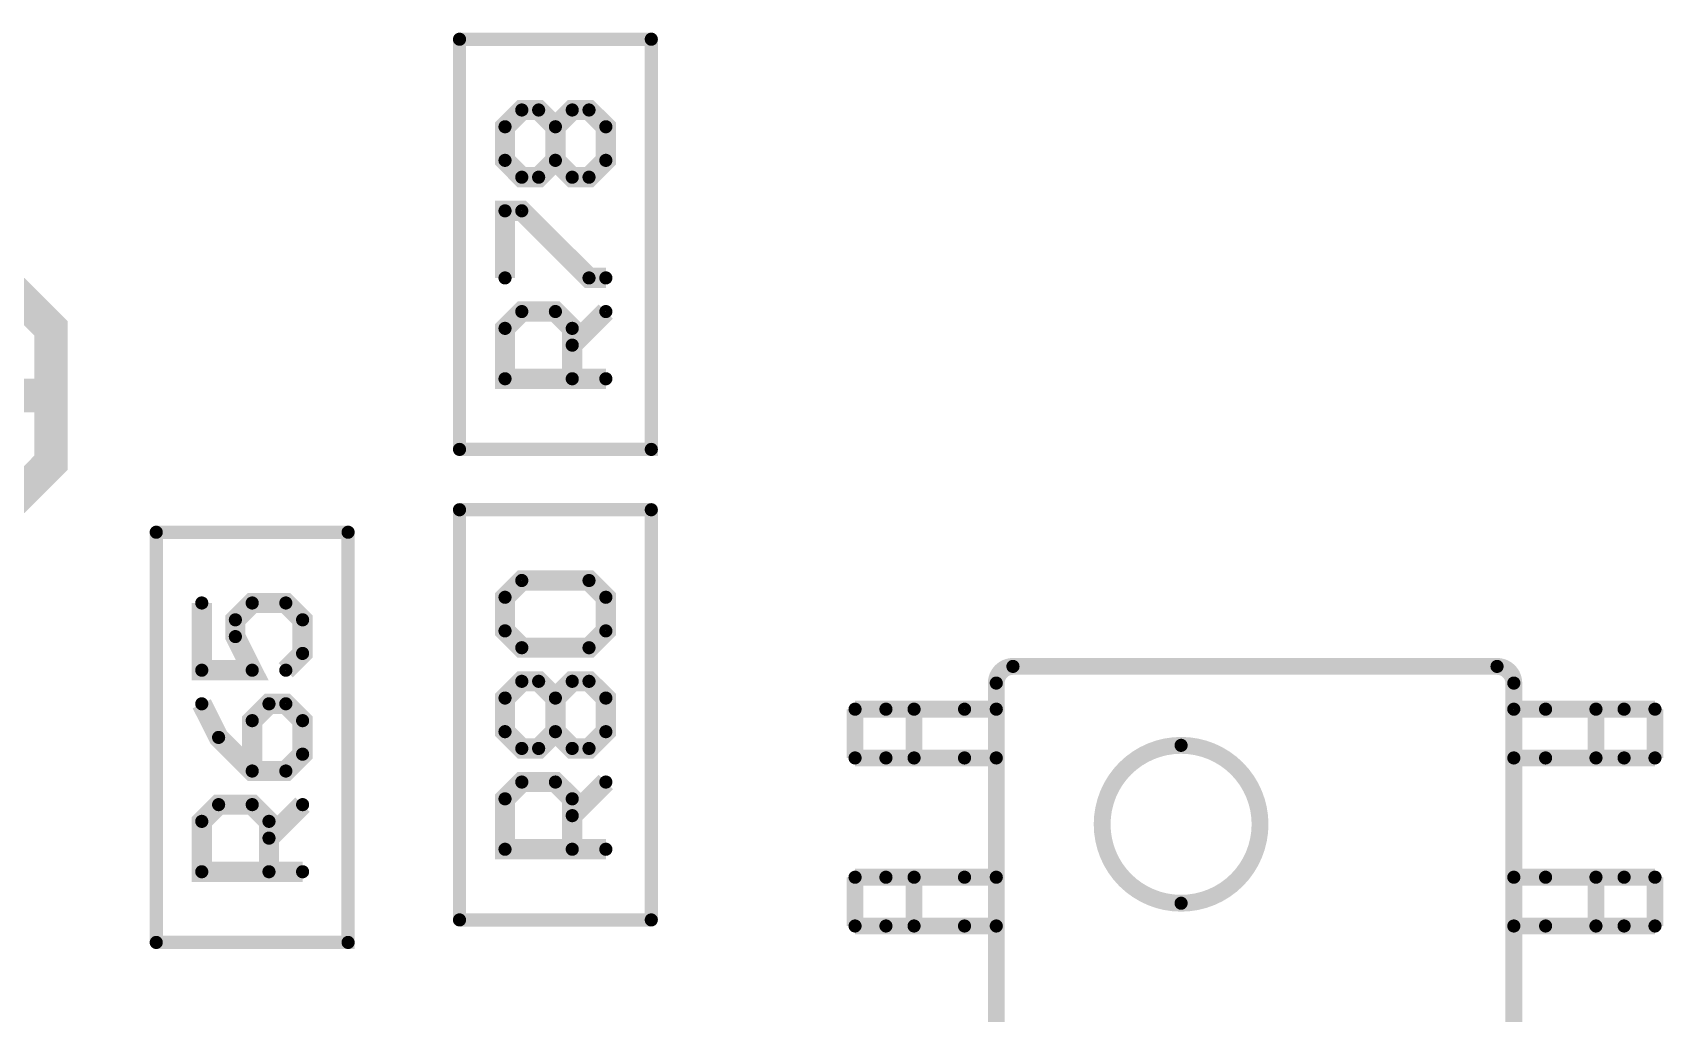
# Model space of a CAD drawing. Extents: x -4.2 to 14.8, y -3.5 to 8.8.
# Drawn here: x 0.0060444 to 0.0065297, y 0.0034912 to 0.003783 of the extents above; entities that cross this region are included whole.
import ezdxf

# ---------------------------------------------------------------- set-up
doc = ezdxf.new("R2010")
doc.units = 0
doc.layers.add('2D_LINE_00', color=1, linetype='CONTINUOUS')

# ---------------------------------------------------------------- blocks, each defined once
blk = doc.blocks.new('SMOOTH_0$00001')
at = {"const_width": 0.00000499}
blk.add_lwpolyline([(-0.00000249, 0, 1), (0.00000249, 0, 1)], format="xyb", close=True, dxfattribs=at)
blk = doc.blocks.new('DRAWING_522')
at = {"layer": '2D_LINE_00', "const_width": 0.00001}
blk.add_lwpolyline([(0, 0), (0.00001, -0.00001), (0.00003, -0.00001), (0.00003997, 0), (0.00003997, 0.00003997), (0.00003, 0.00004997), (0.00001, 0.00004997), (0, 0.00003997), (0, 0.00002997), (0.00001, 0.00001997), (0.00003997, 0.00001997)], dxfattribs=at)
at = {"layer": '2D_LINE_00'}
for p in [(0.00001, 0.00004997), (0.00003, 0.00004997), (0, 0.00003997), (0.00003997, 0.00003997), (0, 0.00002997), (0.00001, 0.00001997), (0.00003997, 0.00001997), (0, 0), (0.00003997, 0), (0.00001, -0.00001), (0.00003, -0.00001)]:
    blk.add_blockref('SMOOTH_0$00001', p, dxfattribs=at)
blk = doc.blocks.new('SMOOTH_0$000003937')
at = {"const_width": 0.00000197}
blk.add_lwpolyline([(-0.00000097, 0, 1), (0.00000097, 0, 1)], format="xyb", close=True, dxfattribs=at)
blk = doc.blocks.new('DRAWING_919')
at = {"layer": '2D_LINE_00', "const_width": 0.00000394}
blk.add_lwpolyline([(0, 0), (0.00005706, 0)], dxfattribs=at)
at = {"layer": '2D_LINE_00'}
for p in [(0, 0), (0.00005706, 0)]:
    blk.add_blockref('SMOOTH_0$000003937', p, dxfattribs=at)
blk = doc.blocks.new('DRAWING_920')
at = {"layer": '2D_LINE_00', "const_width": 0.00000394}
blk.add_lwpolyline([(0, 0), (0.00005706, 0)], dxfattribs=at)
at = {"layer": '2D_LINE_00'}
for p in [(0, 0), (0.00005706, 0)]:
    blk.add_blockref('SMOOTH_0$000003937', p, dxfattribs=at)
blk = doc.blocks.new('DRAWING_921')
at = {"layer": '2D_LINE_00', "const_width": 0.00000394}
blk.add_lwpolyline([(0, 0), (0, 0.00012205)], dxfattribs=at)
at = {"layer": '2D_LINE_00'}
for p in [(0, 0.00012205), (0, 0)]:
    blk.add_blockref('SMOOTH_0$000003937', p, dxfattribs=at)
blk = doc.blocks.new('DRAWING_922')
at = {"layer": '2D_LINE_00', "const_width": 0.00000394}
blk.add_lwpolyline([(0, 0), (0, 0.00012205)], dxfattribs=at)
at = {"layer": '2D_LINE_00'}
for p in [(0, 0.00012205), (0, 0)]:
    blk.add_blockref('SMOOTH_0$000003937', p, dxfattribs=at)
blk = doc.blocks.new('DRAWING_927')
at = {"layer": '2D_LINE_00', "const_width": 0.00000394}
blk.add_lwpolyline([(0, 0), (0.00005706, 0)], dxfattribs=at)
at = {"layer": '2D_LINE_00'}
for p in [(0, 0), (0.00005706, 0)]:
    blk.add_blockref('SMOOTH_0$000003937', p, dxfattribs=at)
blk = doc.blocks.new('DRAWING_928')
at = {"layer": '2D_LINE_00', "const_width": 0.00000394}
blk.add_lwpolyline([(0, 0), (0.00005706, 0), (0.00005706, 0.00012205)], dxfattribs=at)
at = {"layer": '2D_LINE_00'}
for p in [(0.00005706, 0.00012205), (0, 0), (0.00005706, 0)]:
    blk.add_blockref('SMOOTH_0$000003937', p, dxfattribs=at)
blk = doc.blocks.new('DRAWING_929')
at = {"layer": '2D_LINE_00', "const_width": 0.00000394}
blk.add_lwpolyline([(0, 0), (0, 0.00012205)], dxfattribs=at)
at = {"layer": '2D_LINE_00'}
for p in [(0, 0.00012205), (0, 0)]:
    blk.add_blockref('SMOOTH_0$000003937', p, dxfattribs=at)
blk = doc.blocks.new('DRAWING_942')
at = {"layer": '2D_LINE_00', "const_width": 0.00000394}
blk.add_lwpolyline([(0, 0), (0.00005709, 0)], dxfattribs=at)
at = {"layer": '2D_LINE_00'}
for p in [(0, 0), (0.00005709, 0)]:
    blk.add_blockref('SMOOTH_0$000003937', p, dxfattribs=at)
blk = doc.blocks.new('DRAWING_943')
at = {"layer": '2D_LINE_00', "const_width": 0.00000394}
blk.add_lwpolyline([(0, 0), (0.00005709, 0), (0.00005709, 0.00012205)], dxfattribs=at)
at = {"layer": '2D_LINE_00'}
for p in [(0.00005709, 0.00012205), (0, 0), (0.00005709, 0)]:
    blk.add_blockref('SMOOTH_0$000003937', p, dxfattribs=at)
blk = doc.blocks.new('DRAWING_944')
at = {"layer": '2D_LINE_00', "const_width": 0.00000394}
blk.add_lwpolyline([(0, 0), (0, 0.00012205)], dxfattribs=at)
at = {"layer": '2D_LINE_00'}
for p in [(0, 0.00012205), (0, 0)]:
    blk.add_blockref('SMOOTH_0$000003937', p, dxfattribs=at)
blk = doc.blocks.new('DRAWING_1269')
at = {"layer": '2D_LINE_00', "const_width": 0.00000601}
blk.add_lwpolyline([(0, 0), (-0.00003, 0), (-0.00003, 0.00001501), (-0.00002501, 0.00002), (-0.00001501, 0.00002), (-0.00001, 0.00001501), (-0.00001, 0)], dxfattribs=at)
at = {"layer": '2D_LINE_00'}
for p in [(-0.00002501, 0.00002), (-0.00001501, 0.00002), (-0.00003, 0.00001501), (-0.00001, 0.00001501), (-0.00003, 0), (-0.00001, 0), (0, 0)]:
    blk.add_blockref('SMOOTH_0$000003937', p, dxfattribs=at)
blk = doc.blocks.new('DRAWING_1270')
at = {"layer": '2D_LINE_00', "const_width": 0.00000601}
blk.add_lwpolyline([(0, 0), (0.00001, 0.00001)], dxfattribs=at)
at = {"layer": '2D_LINE_00'}
for p in [(0.00001, 0.00001), (0, 0)]:
    blk.add_blockref('SMOOTH_0$000003937', p, dxfattribs=at)
blk = doc.blocks.new('DRAWING_1271')
at = {"layer": '2D_LINE_00', "const_width": 0.00000601}
blk.add_lwpolyline([(0, 0), (-0.00000499, 0.00000499), (-0.00000499, 0.00001499), (0, 0.00001997), (0.00000501, 0.00001997), (0.00001, 0.00001499), (0.00001501, 0.00001997), (0.00002, 0.00001997), (0.00002501, 0.00001499), (0.00002501, 0.00000499), (0.00002, 0), (0.00001501, 0), (0.00001, 0.00000499), (0.00000501, 0), (0, 0)], dxfattribs=at)
at = {"layer": '2D_LINE_00'}
for p in [(0, 0.00001997), (0.00000501, 0.00001997), (0.00001501, 0.00001997), (0.00002, 0.00001997), (-0.00000499, 0.00001499), (0.00001, 0.00001499), (0.00002501, 0.00001499), (-0.00000499, 0.00000499), (0.00001, 0.00000499), (0.00002501, 0.00000499), (0, 0), (0, 0), (0.00000501, 0), (0.00001501, 0), (0.00002, 0)]:
    blk.add_blockref('SMOOTH_0$000003937', p, dxfattribs=at)
blk = doc.blocks.new('DRAWING_1272')
at = {"layer": '2D_LINE_00', "const_width": 0.00000601}
blk.add_lwpolyline([(0, 0), (0, 0.00001)], dxfattribs=at)
at = {"layer": '2D_LINE_00'}
for p in [(0, 0.00001), (0, 0)]:
    blk.add_blockref('SMOOTH_0$000003937', p, dxfattribs=at)
blk = doc.blocks.new('DRAWING_1273')
at = {"layer": '2D_LINE_00', "const_width": 0.00000601}
blk.add_lwpolyline([(0, 0), (-0.00000499, 0.00000501), (-0.00000499, 0.00001501), (0, 0.00002), (0.00002, 0.00002), (0.00002501, 0.00001501), (0.00002501, 0.00000501), (0.00002, 0), (0, 0)], dxfattribs=at)
at = {"layer": '2D_LINE_00'}
for p in [(0, 0.00002), (0.00002, 0.00002), (-0.00000499, 0.00001501), (0.00002501, 0.00001501), (-0.00000499, 0.00000501), (0.00002501, 0.00000501), (0, 0), (0, 0), (0.00002, 0)]:
    blk.add_blockref('SMOOTH_0$000003937', p, dxfattribs=at)
blk = doc.blocks.new('DRAWING_1278')
at = {"layer": '2D_LINE_00', "const_width": 0.00000601}
blk.add_lwpolyline([(0, 0), (-0.00003, 0), (-0.00003, 0.00001499), (-0.00002501, 0.00002), (-0.00001501, 0.00002), (-0.00001, 0.00001499), (-0.00001, 0)], dxfattribs=at)
at = {"layer": '2D_LINE_00'}
for p in [(-0.00002501, 0.00002), (-0.00001501, 0.00002), (-0.00003, 0.00001499), (-0.00001, 0.00001499), (-0.00003, 0), (-0.00001, 0), (0, 0)]:
    blk.add_blockref('SMOOTH_0$000003937', p, dxfattribs=at)
blk = doc.blocks.new('DRAWING_1279')
at = {"layer": '2D_LINE_00', "const_width": 0.00000601}
blk.add_lwpolyline([(0, 0), (0.00001, 0.00001)], dxfattribs=at)
at = {"layer": '2D_LINE_00'}
for p in [(0.00001, 0.00001), (0, 0)]:
    blk.add_blockref('SMOOTH_0$000003937', p, dxfattribs=at)
blk = doc.blocks.new('DRAWING_1280')
at = {"layer": '2D_LINE_00', "const_width": 0.00000601}
blk.add_lwpolyline([(0, 0), (0, 0.00001997), (0.00000499, 0.00001997), (0.00002499, 0), (0.00003, 0)], dxfattribs=at)
at = {"layer": '2D_LINE_00'}
for p in [(0, 0.00001997), (0.00000499, 0.00001997), (0, 0), (0.00002499, 0), (0.00003, 0)]:
    blk.add_blockref('SMOOTH_0$000003937', p, dxfattribs=at)
blk = doc.blocks.new('DRAWING_1281')
at = {"layer": '2D_LINE_00', "const_width": 0.00000601}
blk.add_lwpolyline([(0, 0), (-0.00000499, 0.00000501), (-0.00000499, 0.00001501), (0, 0.00002), (0.00000501, 0.00002), (0.00001, 0.00001501), (0.00001501, 0.00002), (0.00002, 0.00002), (0.00002501, 0.00001501), (0.00002501, 0.00000501), (0.00002, 0), (0.00001501, 0), (0.00001, 0.00000501), (0.00000501, 0), (0, 0)], dxfattribs=at)
at = {"layer": '2D_LINE_00'}
for p in [(0, 0.00002), (0.00000501, 0.00002), (0.00001501, 0.00002), (0.00002, 0.00002), (-0.00000499, 0.00001501), (0.00001, 0.00001501), (0.00002501, 0.00001501), (-0.00000499, 0.00000501), (0.00001, 0.00000501), (0.00002501, 0.00000501), (0, 0), (0, 0), (0.00000501, 0), (0.00001501, 0), (0.00002, 0)]:
    blk.add_blockref('SMOOTH_0$000003937', p, dxfattribs=at)
blk = doc.blocks.new('DRAWING_1282')
at = {"layer": '2D_LINE_00', "const_width": 0.00000601}
blk.add_lwpolyline([(0, 0), (0, 0.00001)], dxfattribs=at)
at = {"layer": '2D_LINE_00'}
for p in [(0, 0.00001), (0, 0)]:
    blk.add_blockref('SMOOTH_0$000003937', p, dxfattribs=at)
blk = doc.blocks.new('DRAWING_1296')
at = {"layer": '2D_LINE_00', "const_width": 0.00000601}
blk.add_lwpolyline([(0, 0), (-0.00003, 0), (-0.00003, 0.00001499), (-0.00002499, 0.00001997), (-0.00001499, 0.00001997), (-0.00001, 0.00001499), (-0.00001, 0)], dxfattribs=at)
at = {"layer": '2D_LINE_00'}
for p in [(-0.00002499, 0.00001997), (-0.00001499, 0.00001997), (-0.00003, 0.00001499), (-0.00001, 0.00001499), (-0.00003, 0), (-0.00001, 0), (0, 0)]:
    blk.add_blockref('SMOOTH_0$000003937', p, dxfattribs=at)
blk = doc.blocks.new('DRAWING_1297')
at = {"layer": '2D_LINE_00', "const_width": 0.00000601}
blk.add_lwpolyline([(0, 0), (0.00001, 0.00000997)], dxfattribs=at)
at = {"layer": '2D_LINE_00'}
for p in [(0.00001, 0.00000997), (0, 0)]:
    blk.add_blockref('SMOOTH_0$000003937', p, dxfattribs=at)
blk = doc.blocks.new('DRAWING_1298')
at = {"layer": '2D_LINE_00', "const_width": 0.00000601}
blk.add_lwpolyline([(0, 0), (0.00000501, -0.00001), (0.00001501, -0.00002), (0.00002501, -0.00002), (0.00003, -0.00001499), (0.00003, -0.00000501), (0.00002501, 0), (0.00002, 0), (0.00001501, -0.00000501), (0.00001501, -0.00002)], dxfattribs=at)
at = {"layer": '2D_LINE_00'}
for p in [(0, 0), (0.00002, 0), (0.00002501, 0), (0.00001501, -0.00000501), (0.00003, -0.00000501), (0.00000501, -0.00001), (0.00003, -0.00001499), (0.00001501, -0.00002), (0.00001501, -0.00002), (0.00002501, -0.00002)]:
    blk.add_blockref('SMOOTH_0$000003937', p, dxfattribs=at)
blk = doc.blocks.new('DRAWING_1299')
at = {"layer": '2D_LINE_00', "const_width": 0.00000601}
blk.add_lwpolyline([(0, 0), (0, -0.00002), (0.00001501, -0.00002), (0.00001, -0.00001), (0.00001, -0.00000501), (0.00001501, 0), (0.00002501, 0), (0.00003, -0.00000501), (0.00003, -0.00001501), (0.00002501, -0.00002)], dxfattribs=at)
at = {"layer": '2D_LINE_00'}
for p in [(0, 0), (0.00001501, 0), (0.00002501, 0), (0.00001, -0.00000501), (0.00003, -0.00000501), (0.00001, -0.00001), (0.00003, -0.00001501), (0, -0.00002), (0.00001501, -0.00002), (0.00002501, -0.00002)]:
    blk.add_blockref('SMOOTH_0$000003937', p, dxfattribs=at)
blk = doc.blocks.new('DRAWING_1435')
at = {"layer": '2D_LINE_00', "const_width": 0.00000501}
blk.add_lwpolyline([(0, 0, 1), (0, -0.00004698)], format="xyb", dxfattribs=at)
at = {"layer": '2D_LINE_00'}
for p in [(0, 0), (0, -0.00004698)]:
    blk.add_blockref('SMOOTH_0$000003937', p, dxfattribs=at)
blk = doc.blocks.new('DRAWING_1436')
at = {"layer": '2D_LINE_00', "const_width": 0.00000501}
blk.add_lwpolyline([(0, 0, 1), (0, 0.00004698)], format="xyb", dxfattribs=at)
at = {"layer": '2D_LINE_00'}
for p in [(0, 0.00004698), (0, 0)]:
    blk.add_blockref('SMOOTH_0$000003937', p, dxfattribs=at)
blk = doc.blocks.new('DRAWING_1437')
at = {"layer": '2D_LINE_00', "const_width": 0.00000501}
blk.add_lwpolyline([(0, 0, 0.41166), (-0.00000499, 0.00000496)], format="xyb", dxfattribs=at)
at = {"layer": '2D_LINE_00'}
for p in [(-0.00000499, 0.00000496), (0, 0)]:
    blk.add_blockref('SMOOTH_0$000003937', p, dxfattribs=at)
blk = doc.blocks.new('DRAWING_1439')
at = {"layer": '2D_LINE_00', "const_width": 0.00000501}
blk.add_lwpolyline([(0, 0, 0.41166), (-0.00000496, -0.00000496)], format="xyb", dxfattribs=at)
at = {"layer": '2D_LINE_00'}
for p in [(0, 0), (-0.00000496, -0.00000496)]:
    blk.add_blockref('SMOOTH_0$000003937', p, dxfattribs=at)
blk = doc.blocks.new('DRAWING_1642')
at = {"layer": '2D_LINE_00', "const_width": 0.00000501}
blk.add_lwpolyline([(0, 0), (0, 0.00033003)], dxfattribs=at)
at = {"layer": '2D_LINE_00'}
for p in [(0, 0.00033003), (0, 0)]:
    blk.add_blockref('SMOOTH_0$000003937', p, dxfattribs=at)
blk = doc.blocks.new('DRAWING_1643')
at = {"layer": '2D_LINE_00', "const_width": 0.00000501}
blk.add_lwpolyline([(0, 0), (0, 0.00033003)], dxfattribs=at)
at = {"layer": '2D_LINE_00'}
for p in [(0, 0.00033003), (0, 0)]:
    blk.add_blockref('SMOOTH_0$000003937', p, dxfattribs=at)
blk = doc.blocks.new('DRAWING_1644')
at = {"layer": '2D_LINE_00', "const_width": 0.00000501}
blk.add_lwpolyline([(0, 0), (0.00014404, 0)], dxfattribs=at)
at = {"layer": '2D_LINE_00'}
for p in [(0, 0), (0.00014404, 0)]:
    blk.add_blockref('SMOOTH_0$000003937', p, dxfattribs=at)
blk = doc.blocks.new('DRAWING_1701')
at = {"layer": '2D_LINE_00', "const_width": 0.00000501}
blk.add_lwpolyline([(0, 0), (0, 0.00001451)], dxfattribs=at)
at = {"layer": '2D_LINE_00'}
for p in [(0, 0.00001451), (0, 0)]:
    blk.add_blockref('SMOOTH_0$000003937', p, dxfattribs=at)
blk = doc.blocks.new('DRAWING_1702')
at = {"layer": '2D_LINE_00', "const_width": 0.00000501}
blk.add_lwpolyline([(0, 0), (0, 0.00001451)], dxfattribs=at)
at = {"layer": '2D_LINE_00'}
for p in [(0, 0.00001451), (0, 0)]:
    blk.add_blockref('SMOOTH_0$000003937', p, dxfattribs=at)
blk = doc.blocks.new('DRAWING_1703')
at = {"layer": '2D_LINE_00', "const_width": 0.00000501}
blk.add_lwpolyline([(0, 0), (0, 0.00001451)], dxfattribs=at)
at = {"layer": '2D_LINE_00'}
for p in [(0, 0.00001451), (0, 0)]:
    blk.add_blockref('SMOOTH_0$000003937', p, dxfattribs=at)
blk = doc.blocks.new('DRAWING_1704')
at = {"layer": '2D_LINE_00', "const_width": 0.00000501}
blk.add_lwpolyline([(0, 0), (0.00000919, 0)], dxfattribs=at)
at = {"layer": '2D_LINE_00'}
for p in [(0, 0), (0.00000919, 0)]:
    blk.add_blockref('SMOOTH_0$000003937', p, dxfattribs=at)
blk = doc.blocks.new('DRAWING_1705')
at = {"layer": '2D_LINE_00', "const_width": 0.00000501}
blk.add_lwpolyline([(0, 0), (0.00000837, 0)], dxfattribs=at)
at = {"layer": '2D_LINE_00'}
for p in [(0, 0), (0.00000837, 0)]:
    blk.add_blockref('SMOOTH_0$000003937', p, dxfattribs=at)
blk = doc.blocks.new('DRAWING_1706')
at = {"layer": '2D_LINE_00', "const_width": 0.00000501}
blk.add_lwpolyline([(0, 0), (0.00001501, 0)], dxfattribs=at)
at = {"layer": '2D_LINE_00'}
for p in [(0, 0), (0.00001501, 0)]:
    blk.add_blockref('SMOOTH_0$000003937', p, dxfattribs=at)
blk = doc.blocks.new('DRAWING_1707')
at = {"layer": '2D_LINE_00', "const_width": 0.00000501}
blk.add_lwpolyline([(0, 0), (0.00001501, 0)], dxfattribs=at)
at = {"layer": '2D_LINE_00'}
for p in [(0, 0), (0.00001501, 0)]:
    blk.add_blockref('SMOOTH_0$000003937', p, dxfattribs=at)
blk = doc.blocks.new('DRAWING_1708')
at = {"layer": '2D_LINE_00', "const_width": 0.00000501}
blk.add_lwpolyline([(0, 0), (0.00000945, 0)], dxfattribs=at)
at = {"layer": '2D_LINE_00'}
for p in [(0, 0), (0.00000945, 0)]:
    blk.add_blockref('SMOOTH_0$000003937', p, dxfattribs=at)
blk = doc.blocks.new('DRAWING_1709')
at = {"layer": '2D_LINE_00', "const_width": 0.00000501}
blk.add_lwpolyline([(0, 0), (0.00000919, 0)], dxfattribs=at)
at = {"layer": '2D_LINE_00'}
for p in [(0, 0), (0.00000919, 0)]:
    blk.add_blockref('SMOOTH_0$000003937', p, dxfattribs=at)
blk = doc.blocks.new('DRAWING_1710')
at = {"layer": '2D_LINE_00', "const_width": 0.00000501}
blk.add_lwpolyline([(0, 0), (0.00000837, 0)], dxfattribs=at)
at = {"layer": '2D_LINE_00'}
for p in [(0, 0), (0.00000837, 0)]:
    blk.add_blockref('SMOOTH_0$000003937', p, dxfattribs=at)
blk = doc.blocks.new('DRAWING_1711')
at = {"layer": '2D_LINE_00', "const_width": 0.00000501}
blk.add_lwpolyline([(0, 0), (0.00000945, 0)], dxfattribs=at)
at = {"layer": '2D_LINE_00'}
for p in [(0, 0), (0.00000945, 0)]:
    blk.add_blockref('SMOOTH_0$000003937', p, dxfattribs=at)
blk = doc.blocks.new('DRAWING_1712')
at = {"layer": '2D_LINE_00', "const_width": 0.00000501}
blk.add_lwpolyline([(0, 0), (0, 0.00001451)], dxfattribs=at)
at = {"layer": '2D_LINE_00'}
for p in [(0, 0.00001451), (0, 0)]:
    blk.add_blockref('SMOOTH_0$000003937', p, dxfattribs=at)
blk = doc.blocks.new('DRAWING_1713')
at = {"layer": '2D_LINE_00', "const_width": 0.00000501}
blk.add_lwpolyline([(0, 0), (0, 0.00001451)], dxfattribs=at)
at = {"layer": '2D_LINE_00'}
for p in [(0, 0.00001451), (0, 0)]:
    blk.add_blockref('SMOOTH_0$000003937', p, dxfattribs=at)
blk = doc.blocks.new('DRAWING_1714')
at = {"layer": '2D_LINE_00', "const_width": 0.00000501}
blk.add_lwpolyline([(0, 0), (0, 0.00001451)], dxfattribs=at)
at = {"layer": '2D_LINE_00'}
for p in [(0, 0.00001451), (0, 0)]:
    blk.add_blockref('SMOOTH_0$000003937', p, dxfattribs=at)
blk = doc.blocks.new('DRAWING_1715')
at = {"layer": '2D_LINE_00', "const_width": 0.00000501}
blk.add_lwpolyline([(0, 0), (0.00000919, 0)], dxfattribs=at)
at = {"layer": '2D_LINE_00'}
for p in [(0, 0), (0.00000919, 0)]:
    blk.add_blockref('SMOOTH_0$000003937', p, dxfattribs=at)
blk = doc.blocks.new('DRAWING_1716')
at = {"layer": '2D_LINE_00', "const_width": 0.00000501}
blk.add_lwpolyline([(0, 0), (0.00000837, 0)], dxfattribs=at)
at = {"layer": '2D_LINE_00'}
for p in [(0, 0), (0.00000837, 0)]:
    blk.add_blockref('SMOOTH_0$000003937', p, dxfattribs=at)
blk = doc.blocks.new('DRAWING_1717')
at = {"layer": '2D_LINE_00', "const_width": 0.00000501}
blk.add_lwpolyline([(0, 0), (0.00001501, 0)], dxfattribs=at)
at = {"layer": '2D_LINE_00'}
for p in [(0, 0), (0.00001501, 0)]:
    blk.add_blockref('SMOOTH_0$000003937', p, dxfattribs=at)
blk = doc.blocks.new('DRAWING_1718')
at = {"layer": '2D_LINE_00', "const_width": 0.00000501}
blk.add_lwpolyline([(0, 0), (0.00001501, 0)], dxfattribs=at)
at = {"layer": '2D_LINE_00'}
for p in [(0, 0), (0.00001501, 0)]:
    blk.add_blockref('SMOOTH_0$000003937', p, dxfattribs=at)
blk = doc.blocks.new('DRAWING_1719')
at = {"layer": '2D_LINE_00', "const_width": 0.00000501}
blk.add_lwpolyline([(0, 0), (0.00000945, 0)], dxfattribs=at)
at = {"layer": '2D_LINE_00'}
for p in [(0, 0), (0.00000945, 0)]:
    blk.add_blockref('SMOOTH_0$000003937', p, dxfattribs=at)
blk = doc.blocks.new('DRAWING_1720')
at = {"layer": '2D_LINE_00', "const_width": 0.00000501}
blk.add_lwpolyline([(0, 0), (0.00000919, 0)], dxfattribs=at)
at = {"layer": '2D_LINE_00'}
for p in [(0, 0), (0.00000919, 0)]:
    blk.add_blockref('SMOOTH_0$000003937', p, dxfattribs=at)
blk = doc.blocks.new('DRAWING_1721')
at = {"layer": '2D_LINE_00', "const_width": 0.00000501}
blk.add_lwpolyline([(0, 0), (0.00000837, 0)], dxfattribs=at)
at = {"layer": '2D_LINE_00'}
for p in [(0, 0), (0.00000837, 0)]:
    blk.add_blockref('SMOOTH_0$000003937', p, dxfattribs=at)
blk = doc.blocks.new('DRAWING_1722')
at = {"layer": '2D_LINE_00', "const_width": 0.00000501}
blk.add_lwpolyline([(0, 0), (0.00000945, 0)], dxfattribs=at)
at = {"layer": '2D_LINE_00'}
for p in [(0, 0), (0.00000945, 0)]:
    blk.add_blockref('SMOOTH_0$000003937', p, dxfattribs=at)
blk = doc.blocks.new('DRAWING_1778')
at = {"layer": '2D_LINE_00', "const_width": 0.00000501}
blk.add_lwpolyline([(0, 0), (0, 0.00001451)], dxfattribs=at)
at = {"layer": '2D_LINE_00'}
for p in [(0, 0.00001451), (0, 0)]:
    blk.add_blockref('SMOOTH_0$000003937', p, dxfattribs=at)
blk = doc.blocks.new('DRAWING_1779')
at = {"layer": '2D_LINE_00', "const_width": 0.00000501}
blk.add_lwpolyline([(0, 0), (0, 0.00001451)], dxfattribs=at)
at = {"layer": '2D_LINE_00'}
for p in [(0, 0.00001451), (0, 0)]:
    blk.add_blockref('SMOOTH_0$000003937', p, dxfattribs=at)
blk = doc.blocks.new('DRAWING_1780')
at = {"layer": '2D_LINE_00', "const_width": 0.00000501}
blk.add_lwpolyline([(0, 0), (0, 0.00001451)], dxfattribs=at)
at = {"layer": '2D_LINE_00'}
for p in [(0, 0.00001451), (0, 0)]:
    blk.add_blockref('SMOOTH_0$000003937', p, dxfattribs=at)
blk = doc.blocks.new('DRAWING_1781')
at = {"layer": '2D_LINE_00', "const_width": 0.00000501}
blk.add_lwpolyline([(0, 0), (0.00000919, 0)], dxfattribs=at)
at = {"layer": '2D_LINE_00'}
for p in [(0, 0), (0.00000919, 0)]:
    blk.add_blockref('SMOOTH_0$000003937', p, dxfattribs=at)
blk = doc.blocks.new('DRAWING_1782')
at = {"layer": '2D_LINE_00', "const_width": 0.00000501}
blk.add_lwpolyline([(0, 0), (0.00000837, 0)], dxfattribs=at)
at = {"layer": '2D_LINE_00'}
for p in [(0, 0), (0.00000837, 0)]:
    blk.add_blockref('SMOOTH_0$000003937', p, dxfattribs=at)
blk = doc.blocks.new('DRAWING_1783')
at = {"layer": '2D_LINE_00', "const_width": 0.00000501}
blk.add_lwpolyline([(0, 0), (0.00001499, 0)], dxfattribs=at)
at = {"layer": '2D_LINE_00'}
for p in [(0, 0), (0.00001499, 0)]:
    blk.add_blockref('SMOOTH_0$000003937', p, dxfattribs=at)
blk = doc.blocks.new('DRAWING_1784')
at = {"layer": '2D_LINE_00', "const_width": 0.00000501}
blk.add_lwpolyline([(0, 0), (0.00001499, 0)], dxfattribs=at)
at = {"layer": '2D_LINE_00'}
for p in [(0, 0), (0.00001499, 0)]:
    blk.add_blockref('SMOOTH_0$000003937', p, dxfattribs=at)
blk = doc.blocks.new('DRAWING_1785')
at = {"layer": '2D_LINE_00', "const_width": 0.00000501}
blk.add_lwpolyline([(0, 0), (0.00000945, 0)], dxfattribs=at)
at = {"layer": '2D_LINE_00'}
for p in [(0, 0), (0.00000945, 0)]:
    blk.add_blockref('SMOOTH_0$000003937', p, dxfattribs=at)
blk = doc.blocks.new('DRAWING_1786')
at = {"layer": '2D_LINE_00', "const_width": 0.00000501}
blk.add_lwpolyline([(0, 0), (0.00000919, 0)], dxfattribs=at)
at = {"layer": '2D_LINE_00'}
for p in [(0, 0), (0.00000919, 0)]:
    blk.add_blockref('SMOOTH_0$000003937', p, dxfattribs=at)
blk = doc.blocks.new('DRAWING_1787')
at = {"layer": '2D_LINE_00', "const_width": 0.00000501}
blk.add_lwpolyline([(0, 0), (0.00000837, 0)], dxfattribs=at)
at = {"layer": '2D_LINE_00'}
for p in [(0, 0), (0.00000837, 0)]:
    blk.add_blockref('SMOOTH_0$000003937', p, dxfattribs=at)
blk = doc.blocks.new('DRAWING_1788')
at = {"layer": '2D_LINE_00', "const_width": 0.00000501}
blk.add_lwpolyline([(0, 0), (0.00000945, 0)], dxfattribs=at)
at = {"layer": '2D_LINE_00'}
for p in [(0, 0), (0.00000945, 0)]:
    blk.add_blockref('SMOOTH_0$000003937', p, dxfattribs=at)
blk = doc.blocks.new('DRAWING_1789')
at = {"layer": '2D_LINE_00', "const_width": 0.00000501}
blk.add_lwpolyline([(0, 0), (0, 0.00001451)], dxfattribs=at)
at = {"layer": '2D_LINE_00'}
for p in [(0, 0.00001451), (0, 0)]:
    blk.add_blockref('SMOOTH_0$000003937', p, dxfattribs=at)
blk = doc.blocks.new('DRAWING_1790')
at = {"layer": '2D_LINE_00', "const_width": 0.00000501}
blk.add_lwpolyline([(0, 0), (0, 0.00001451)], dxfattribs=at)
at = {"layer": '2D_LINE_00'}
for p in [(0, 0.00001451), (0, 0)]:
    blk.add_blockref('SMOOTH_0$000003937', p, dxfattribs=at)
blk = doc.blocks.new('DRAWING_1791')
at = {"layer": '2D_LINE_00', "const_width": 0.00000501}
blk.add_lwpolyline([(0, 0), (0, 0.00001451)], dxfattribs=at)
at = {"layer": '2D_LINE_00'}
for p in [(0, 0.00001451), (0, 0)]:
    blk.add_blockref('SMOOTH_0$000003937', p, dxfattribs=at)
blk = doc.blocks.new('DRAWING_1792')
at = {"layer": '2D_LINE_00', "const_width": 0.00000501}
blk.add_lwpolyline([(0, 0), (0.00000919, 0)], dxfattribs=at)
at = {"layer": '2D_LINE_00'}
for p in [(0, 0), (0.00000919, 0)]:
    blk.add_blockref('SMOOTH_0$000003937', p, dxfattribs=at)
blk = doc.blocks.new('DRAWING_1793')
at = {"layer": '2D_LINE_00', "const_width": 0.00000501}
blk.add_lwpolyline([(0, 0), (0.00000837, 0)], dxfattribs=at)
at = {"layer": '2D_LINE_00'}
for p in [(0, 0), (0.00000837, 0)]:
    blk.add_blockref('SMOOTH_0$000003937', p, dxfattribs=at)
blk = doc.blocks.new('DRAWING_1794')
at = {"layer": '2D_LINE_00', "const_width": 0.00000501}
blk.add_lwpolyline([(0, 0), (0.00001499, 0)], dxfattribs=at)
at = {"layer": '2D_LINE_00'}
for p in [(0, 0), (0.00001499, 0)]:
    blk.add_blockref('SMOOTH_0$000003937', p, dxfattribs=at)
blk = doc.blocks.new('DRAWING_1795')
at = {"layer": '2D_LINE_00', "const_width": 0.00000501}
blk.add_lwpolyline([(0, 0), (0.00001499, 0)], dxfattribs=at)
at = {"layer": '2D_LINE_00'}
for p in [(0, 0), (0.00001499, 0)]:
    blk.add_blockref('SMOOTH_0$000003937', p, dxfattribs=at)
blk = doc.blocks.new('DRAWING_1796')
at = {"layer": '2D_LINE_00', "const_width": 0.00000501}
blk.add_lwpolyline([(0, 0), (0.00000945, 0)], dxfattribs=at)
at = {"layer": '2D_LINE_00'}
for p in [(0, 0), (0.00000945, 0)]:
    blk.add_blockref('SMOOTH_0$000003937', p, dxfattribs=at)
blk = doc.blocks.new('DRAWING_1797')
at = {"layer": '2D_LINE_00', "const_width": 0.00000501}
blk.add_lwpolyline([(0, 0), (0.00000919, 0)], dxfattribs=at)
at = {"layer": '2D_LINE_00'}
for p in [(0, 0), (0.00000919, 0)]:
    blk.add_blockref('SMOOTH_0$000003937', p, dxfattribs=at)
blk = doc.blocks.new('DRAWING_1798')
at = {"layer": '2D_LINE_00', "const_width": 0.00000501}
blk.add_lwpolyline([(0, 0), (0.00000837, 0)], dxfattribs=at)
at = {"layer": '2D_LINE_00'}
for p in [(0, 0), (0.00000837, 0)]:
    blk.add_blockref('SMOOTH_0$000003937', p, dxfattribs=at)
blk = doc.blocks.new('DRAWING_1799')
at = {"layer": '2D_LINE_00', "const_width": 0.00000501}
blk.add_lwpolyline([(0, 0), (0.00000945, 0)], dxfattribs=at)
at = {"layer": '2D_LINE_00'}
for p in [(0, 0), (0.00000945, 0)]:
    blk.add_blockref('SMOOTH_0$000003937', p, dxfattribs=at)

msp = doc.modelspace()

# ---------------------------------------------------------------- block references
for name, p in [('DRAWING_927', (0.00617147, 0.00378102)), ('DRAWING_928', (0.00617147, 0.00365898)), ('DRAWING_929', (0.00617147, 0.00365898)), ('DRAWING_1281', (0.00619, 0.00373997)), ('DRAWING_1282', (0.0062, 0.00374499)), ('DRAWING_1280', (0.00618501, 0.00371)), ('DRAWING_522', (0.00600995, 0.00365501)), ('DRAWING_1278', (0.00621501, 0.00368)), ('DRAWING_1279', (0.00620501, 0.00369)), ('DRAWING_920', (0.00617147, 0.00364102)), ('DRAWING_921', (0.00617147, 0.00351898)), ('DRAWING_922', (0.00622853, 0.00351898)), ('DRAWING_942', (0.00608123, 0.00363433)), ('DRAWING_943', (0.00608123, 0.00351228)), ('DRAWING_944', (0.00608123, 0.00351228)), ('DRAWING_1273', (0.00619, 0.00359997)), ('DRAWING_1299', (0.00609478, 0.00361328)), ('DRAWING_1439', (0.00633614, 0.00359441)), ('DRAWING_1644', (0.00633614, 0.00359441)), ('DRAWING_1437', (0.00648517, 0.00358945)), ('DRAWING_1271', (0.00619, 0.00357)), ('DRAWING_1643', (0.00633118, 0.00325942)), ('DRAWING_1642', (0.00648517, 0.00325942)), ('DRAWING_1298', (0.00609478, 0.00358328)), ('DRAWING_1272', (0.0062, 0.00357499)), ('DRAWING_1714', (0.00628916, 0.00356717)), ('DRAWING_1720', (0.00628916, 0.00358168)), ('DRAWING_1716', (0.00629835, 0.00358168)), ('DRAWING_1713', (0.00630672, 0.00356717)), ('DRAWING_1718', (0.00630672, 0.00358168)), ('DRAWING_1722', (0.00632173, 0.00358168)), ('DRAWING_1712', (0.00633118, 0.00356717)), ('DRAWING_1789', (0.00648517, 0.00356717)), ('DRAWING_1796', (0.00648517, 0.00358168)), ('DRAWING_1794', (0.00649462, 0.00358168)), ('DRAWING_1790', (0.00650961, 0.00356717)), ('DRAWING_1798', (0.00650961, 0.00358168)), ('DRAWING_1792', (0.00651798, 0.00358168)), ('DRAWING_1791', (0.00652717, 0.00356717)), ('DRAWING_1435', (0.00638617, 0.00357092)), ('DRAWING_1436', (0.00638617, 0.00352394)), ('DRAWING_1715', (0.00628916, 0.00356717)), ('DRAWING_1721', (0.00629835, 0.00356717)), ('DRAWING_1717', (0.00630672, 0.00356717)), ('DRAWING_1719', (0.00632173, 0.00356717)), ('DRAWING_1799', (0.00648517, 0.00356717)), ('DRAWING_1795', (0.00649462, 0.00356717)), ('DRAWING_1793', (0.00650961, 0.00356717)), ('DRAWING_1797', (0.00651798, 0.00356717)), ('DRAWING_1269', (0.00621501, 0.00354)), ('DRAWING_1270', (0.00620501, 0.00355)), ('DRAWING_1296', (0.00612478, 0.00353331)), ('DRAWING_1297', (0.00611478, 0.00354331)), ('DRAWING_1703', (0.00628916, 0.00351717)), ('DRAWING_1709', (0.00628916, 0.00353168)), ('DRAWING_1705', (0.00629835, 0.00353168)), ('DRAWING_1702', (0.00630672, 0.00351717)), ('DRAWING_1707', (0.00630672, 0.00353168)), ('DRAWING_1711', (0.00632173, 0.00353168)), ('DRAWING_1701', (0.00633118, 0.00351717)), ('DRAWING_1778', (0.00648517, 0.00351717)), ('DRAWING_1785', (0.00648517, 0.00353168)), ('DRAWING_1783', (0.00649462, 0.00353168)), ('DRAWING_1779', (0.00650961, 0.00351717)), ('DRAWING_1787', (0.00650961, 0.00353168)), ('DRAWING_1781', (0.00651798, 0.00353168)), ('DRAWING_1780', (0.00652717, 0.00351717)), ('DRAWING_919', (0.00617147, 0.00351898)), ('DRAWING_1704', (0.00628916, 0.00351717)), ('DRAWING_1710', (0.00629835, 0.00351717)), ('DRAWING_1706', (0.00630672, 0.00351717)), ('DRAWING_1708', (0.00632173, 0.00351717)), ('DRAWING_1788', (0.00648517, 0.00351717)), ('DRAWING_1784', (0.00649462, 0.00351717)), ('DRAWING_1782', (0.00650961, 0.00351717)), ('DRAWING_1786', (0.00651798, 0.00351717))]:
    msp.add_blockref(name, p)

doc.saveas('drawing.dxf')
